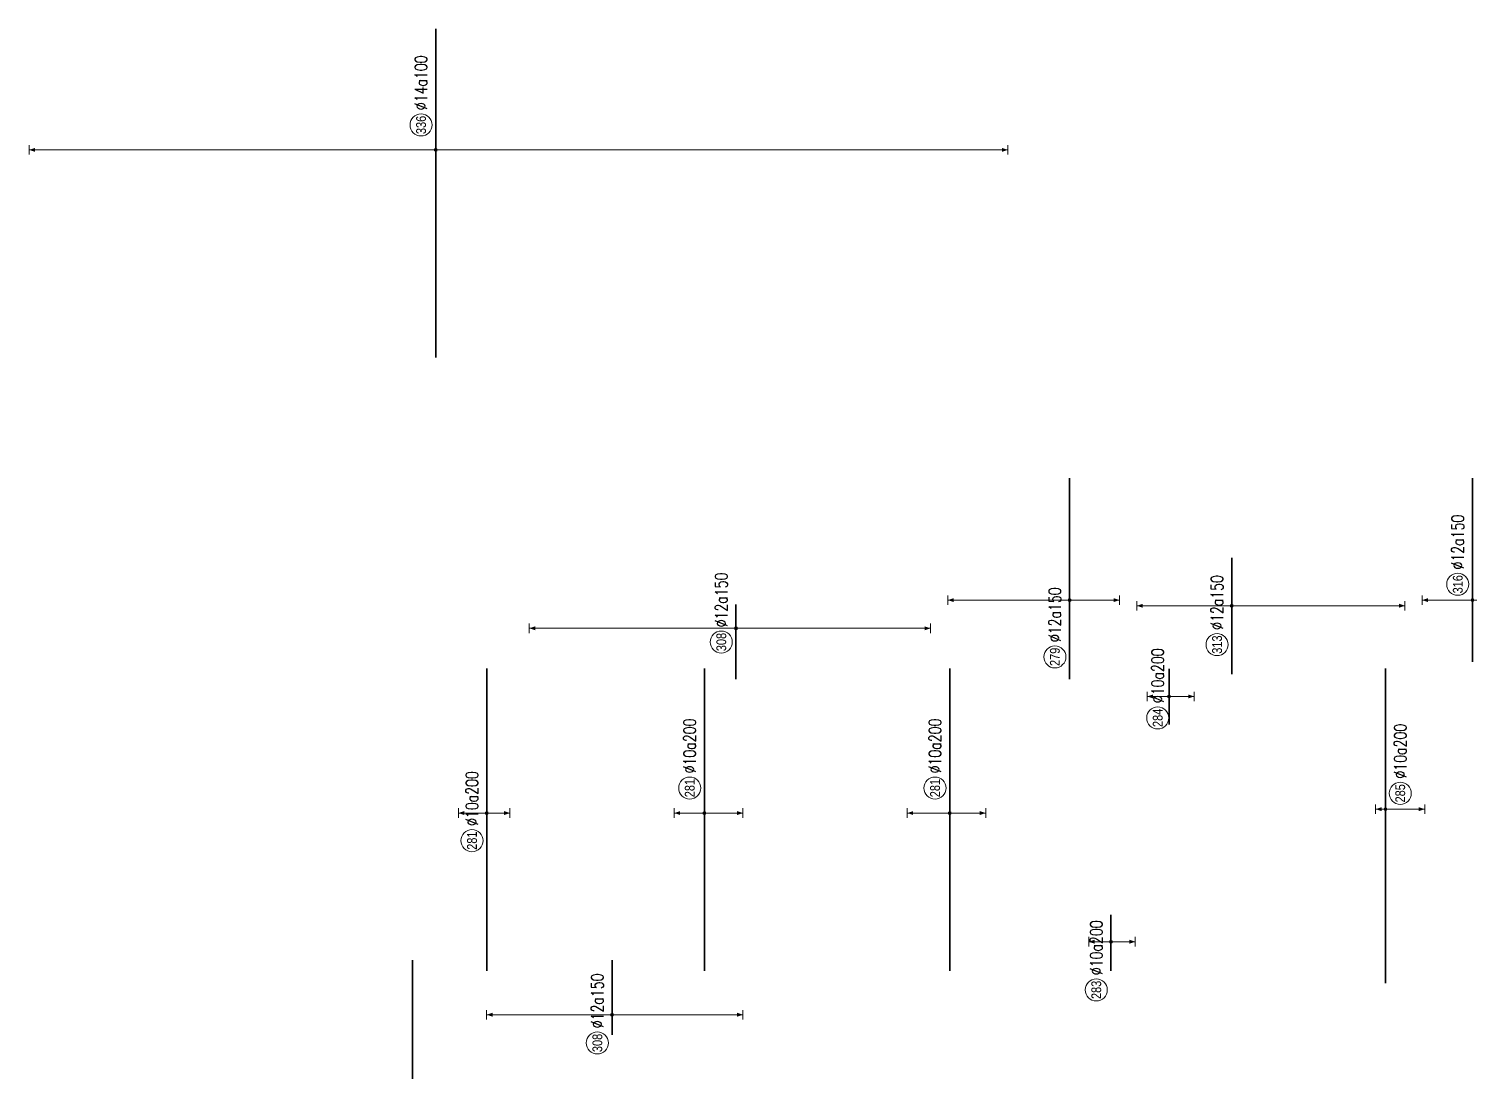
# Model space of a CAD drawing. Header units: millimetres. Extents: x -247377 to 927516, y -864259 to 155594.
# Drawn here: x 365421 to 424116, y -199818 to -157350 of the extents above; entities that cross this region are included whole.
import ezdxf
from ezdxf.enums import TextEntityAlignment as Align

# ---------------------------------------------------------------- set-up
doc = ezdxf.new("R2010")
doc.units = ezdxf.units.MM
doc.header["$MEASUREMENT"] = 0
for name, color, linetype, lineweight in [('NDC_S_DIM', 1, 'Continuous', 15), ('NDC_S_REBAR', 4, 'Continuous', 35), ('NDC_S_VN TEXT', 7, 'Continuous', 20)]:
    doc.layers.add(name, color=color, linetype=linetype, lineweight=lineweight)
doc.styles.add('ARIAL', font='arial.ttf', dxfattribs={"width": 0.8})
doc.styles.add('NDC_EN TXT', font='romans.shx', dxfattribs={"width": 0.8})

# ---------------------------------------------------------------- blocks, each defined once
blk = doc.blocks.new('*U713')
h = blk.add_hatch(color=6)
edge = h.paths.add_edge_path()
edge.add_arc((-2.99, 0), 0.3, 0, 360)
at = {"layer": 'NDC_S_DIM', "color": 8}
for q in [(-2.99, 82.88), (-2.99, -116.62)]:
    blk.add_line((-2.99, 0), q, dxfattribs=at)
for points in [[(-3.99, 82.88, 0.2, 0.2, 0), (-1.99, 82.88, 0, 0, 0)], [(-3.99, -116.62, 0.2, 0.2, 0), (-1.99, -116.62, 0, 0, 0)]]:
    blk.add_lwpolyline(points, format="xyseb", dxfattribs=at)
at = {"layer": 'NDC_S_DIM'}
blk.add_circle((2.1, 3), 2.25, dxfattribs=at)
at = {"layer": 'NDC_S_DIM', "color": 6}
blk.add_circle((-2.99, 0), 0.3, dxfattribs=at)
at = {"layer": 'NDC_S_DIM', "color": 8}
for points in [[(-3.39, 81.68), (-2.99, 82.88), (-2.59, 81.68)], [(-3.39, -115.42), (-2.99, -116.62), (-2.59, -115.42)]]:
    blk.add_solid(points, dxfattribs=at)
at = {"layer": 'NDC_S_REBAR'}
for p, q in [((0, 0), (-45.3, 0)), ((-45.3, 0), (-45.3, 0)), ((0, 0), (21.7, 0)), ((21.7, 0), (21.7, 0)), ((21.7, 0), (21.7, 0)), ((-45.3, 0), (-45.3, 0))]:
    blk.add_line(p, q, dxfattribs=at)
at = {"layer": 'NDC_S_VN TEXT', "style": 'ARIAL', "width": 0.8}
blk.add_attdef('KHT', text='', height=2, dxfattribs=at).set_placement((2.1, 3), align=Align.MIDDLE_CENTER)
at = {"layer": 'NDC_S_VN TEXT', "color": 3, "style": 'NDC_EN TXT', "width": 0.75}
blk.add_attdef('DKT', (5.1, 1.75), '', height=2.5, dxfattribs=at)
blk = doc.blocks.new('*U835')
h = blk.add_hatch(color=6)
edge = h.paths.add_edge_path()
edge.add_arc((-36.84, 0), 0.3, 0, 360)
at = {"layer": 'NDC_S_DIM', "color": 8}
for q in [(-36.84, 3.16), (-36.84, -15.84)]:
    blk.add_line((-36.84, 0), q, dxfattribs=at)
for points in [[(-37.84, 3.16, 0.2, 0.2, 0), (-35.84, 3.16, 0, 0, 0)], [(-37.84, -15.84, 0.2, 0.2, 0), (-35.84, -15.84, 0, 0, 0)]]:
    blk.add_lwpolyline(points, format="xyseb", dxfattribs=at)
at = {"layer": 'NDC_S_DIM', "color": 6}
blk.add_circle((-36.84, 0), 0.3, dxfattribs=at)
at = {"layer": 'NDC_S_DIM'}
blk.add_circle((-55.15, -3.19), 2.25, dxfattribs=at)
at = {"layer": 'NDC_S_DIM', "color": 8}
for points in [[(-37.24, 1.96), (-36.84, 3.16), (-36.44, 1.96)], [(-37.24, -14.64), (-36.84, -15.84), (-36.44, -14.64)]]:
    blk.add_solid(points, dxfattribs=at)
at = {"layer": 'NDC_S_REBAR'}
for p, q in [((0, 0), (-155.03, 0)), ((-155.03, 0), (-155.03, 0)), ((0, 0), (104.17, 0)), ((104.17, 0), (104.17, 0)), ((104.17, 0), (104.17, 0)), ((-155.03, 0), (-155.03, 0))]:
    blk.add_line(p, q, dxfattribs=at)
at = {"layer": 'NDC_S_VN TEXT', "style": 'ARIAL', "width": 0.8}
blk.add_attdef('KHT', text='', height=2, dxfattribs=at).set_placement((-55.15, -3.19), align=Align.MIDDLE_CENTER)
at = {"layer": 'NDC_S_VN TEXT', "color": 3, "style": 'NDC_EN TXT', "width": 0.75}
blk.add_attdef('DKT', (-52.15, -4.44), '', height=2.5, dxfattribs=at)
blk = doc.blocks.new('*U827')
h = blk.add_hatch(color=6)
edge = h.paths.add_edge_path()
edge.add_arc((0, 0), 0.3, 0, 360)
at = {"layer": 'NDC_S_DIM', "color": 8}
for q in [(0, 25.57), (0, -26.68)]:
    blk.add_line((0, 0), q, dxfattribs=at)
for points in [[(-1, 25.57, 0.2, 0.2, 0), (1, 25.57, 0, 0, 0)], [(-1, -26.68, 0.2, 0.2, 0), (1, -26.68, 0, 0, 0)]]:
    blk.add_lwpolyline(points, format="xyseb", dxfattribs=at)
at = {"layer": 'NDC_S_DIM'}
blk.add_circle((-5.75, 3), 2.25, dxfattribs=at)
at = {"layer": 'NDC_S_DIM', "color": 6}
blk.add_circle((0, 0), 0.3, dxfattribs=at)
at = {"layer": 'NDC_S_DIM', "color": 8}
for points in [[(-0.4, 24.37), (0, 25.57), (0.4, 24.37)], [(-0.4, -25.48), (0, -26.68), (0.4, -25.48)]]:
    blk.add_solid(points, dxfattribs=at)
at = {"layer": 'NDC_S_REBAR'}
for p, q in [((0, 0), (-4.07, 0)), ((-4.07, 0), (-4.07, 0)), ((0, 0), (11.13, 0)), ((11.13, 0), (11.13, 0)), ((11.13, 0), (11.13, 0)), ((-4.07, 0), (-4.07, 0))]:
    blk.add_line(p, q, dxfattribs=at)
at = {"layer": 'NDC_S_VN TEXT', "style": 'ARIAL', "width": 0.8}
blk.add_attdef('KHT', text='', height=2, dxfattribs=at).set_placement((-5.75, 3), align=Align.MIDDLE_CENTER)
at = {"layer": 'NDC_S_VN TEXT', "color": 3, "style": 'NDC_EN TXT', "width": 0.75}
blk.add_attdef('DKT', (-2.75, 1.75), '', height=2.5, dxfattribs=at)
blk = doc.blocks.new('*U826')
h = blk.add_hatch(color=6)
edge = h.paths.add_edge_path()
edge.add_arc((-2.99, 0), 0.3, 0, 360)
at = {"layer": 'NDC_S_DIM', "color": 8}
for q in [(-2.99, 42.14), (-2.99, -39.66)]:
    blk.add_line((-2.99, 0), q, dxfattribs=at)
for points in [[(-3.99, 42.14, 0.2, 0.2, 0), (-1.99, 42.14, 0, 0, 0)], [(-3.99, -39.66, 0.2, 0.2, 0), (-1.99, -39.66, 0, 0, 0)]]:
    blk.add_lwpolyline(points, format="xyseb", dxfattribs=at)
at = {"layer": 'NDC_S_DIM'}
blk.add_circle((-5.79, 3), 2.25, dxfattribs=at)
at = {"layer": 'NDC_S_DIM', "color": 6}
blk.add_circle((-2.99, 0), 0.3, dxfattribs=at)
at = {"layer": 'NDC_S_DIM', "color": 8}
for points in [[(-3.39, 40.94), (-2.99, 42.14), (-2.59, 40.94)], [(-3.39, -38.46), (-2.99, -39.66), (-2.59, -38.46)]]:
    blk.add_solid(points, dxfattribs=at)
at = {"layer": 'NDC_S_REBAR'}
for p, q in [((0, 0), (-13.36, 0)), ((-13.36, 0), (-13.36, 0)), ((0, 0), (1.85, 0)), ((1.85, 0), (1.85, 0)), ((1.85, 0), (1.85, 0)), ((-13.36, 0), (-13.36, 0))]:
    blk.add_line(p, q, dxfattribs=at)
at = {"layer": 'NDC_S_VN TEXT', "style": 'ARIAL', "width": 0.8}
blk.add_attdef('KHT', text='', height=2, dxfattribs=at).set_placement((-5.79, 3), align=Align.MIDDLE_CENTER)
at = {"layer": 'NDC_S_VN TEXT', "color": 3, "style": 'NDC_EN TXT', "width": 0.75}
blk.add_attdef('DKT', (-2.79, 1.75), '', height=2.5, dxfattribs=at)
blk = doc.blocks.new('*U825')
h = blk.add_hatch(color=6)
edge = h.paths.add_edge_path()
edge.add_arc((-2.99, 0), 0.3, 0, 360)
at = {"layer": 'NDC_S_DIM', "color": 8}
for q in [(-2.99, 19.37), (-2.99, -35.31)]:
    blk.add_line((-2.99, 0), q, dxfattribs=at)
for points in [[(-3.99, 19.37, 0.2, 0.2, 0), (-1.99, 19.37, 0, 0, 0)], [(-3.99, -35.31, 0.2, 0.2, 0), (-1.99, -35.31, 0, 0, 0)]]:
    blk.add_lwpolyline(points, format="xyseb", dxfattribs=at)
at = {"layer": 'NDC_S_DIM'}
blk.add_circle((-10.91, 3), 2.25, dxfattribs=at)
at = {"layer": 'NDC_S_DIM', "color": 6}
blk.add_circle((-2.99, 0), 0.3, dxfattribs=at)
at = {"layer": 'NDC_S_DIM', "color": 8}
for points in [[(-3.39, 18.17), (-2.99, 19.37), (-2.59, 18.17)], [(-3.39, -34.11), (-2.99, -35.31), (-2.59, -34.11)]]:
    blk.add_solid(points, dxfattribs=at)
at = {"layer": 'NDC_S_REBAR'}
for p, q in [((0, 0), (-16.95, 0)), ((-16.95, 0), (-16.95, 0)), ((0, 0), (6.75, 0)), ((6.75, 0), (6.75, 0)), ((6.75, 0), (6.75, 0)), ((-16.95, 0), (-16.95, 0))]:
    blk.add_line(p, q, dxfattribs=at)
at = {"layer": 'NDC_S_VN TEXT', "style": 'ARIAL', "width": 0.8}
blk.add_attdef('KHT', text='', height=2, dxfattribs=at).set_placement((-10.91, 3), align=Align.MIDDLE_CENTER)
at = {"layer": 'NDC_S_VN TEXT', "color": 3, "style": 'NDC_EN TXT', "width": 0.75}
blk.add_attdef('DKT', (-7.91, 1.75), '', height=2.5, dxfattribs=at)
blk = doc.blocks.new('*U824')
h = blk.add_hatch(color=6)
edge = h.paths.add_edge_path()
edge.add_arc((-2.99, 0), 0.3, 0, 360)
at = {"layer": 'NDC_S_DIM', "color": 8}
for q in [(-2.99, 2.01), (-2.99, -7.99)]:
    blk.add_line((-2.99, 0), q, dxfattribs=at)
for points in [[(-3.99, 2.01, 0.2, 0.2, 0), (-1.99, 2.01, 0, 0, 0)], [(-3.99, -7.99, 0.2, 0.2, 0), (-1.99, -7.99, 0, 0, 0)]]:
    blk.add_lwpolyline(points, format="xyseb", dxfattribs=at)
at = {"layer": 'NDC_S_DIM', "color": 6}
blk.add_circle((-2.99, 0), 0.3, dxfattribs=at)
at = {"layer": 'NDC_S_DIM'}
blk.add_circle((0.25, -3), 2.25, dxfattribs=at)
at = {"layer": 'NDC_S_DIM', "color": 8}
for points in [[(-3.39, 0.81), (-2.99, 2.01), (-2.59, 0.81)], [(-3.39, -6.79), (-2.99, -7.99), (-2.59, -6.79)]]:
    blk.add_solid(points, dxfattribs=at)
at = {"layer": 'NDC_S_REBAR'}
for p, q in [((0, 0), (-38.47, 0)), ((-38.47, 0), (-38.47, 0)), ((0, 0), (25.73, 0)), ((25.73, 0), (25.73, 0)), ((25.73, 0), (25.73, 0)), ((-38.47, 0), (-38.47, 0))]:
    blk.add_line(p, q, dxfattribs=at)
at = {"layer": 'NDC_S_VN TEXT', "style": 'ARIAL', "width": 0.8}
blk.add_attdef('KHT', text='', height=2, dxfattribs=at).set_placement((0.25, -3), align=Align.MIDDLE_CENTER)
at = {"layer": 'NDC_S_VN TEXT', "color": 3, "style": 'NDC_EN TXT', "width": 0.75}
blk.add_attdef('DKT', (3.25, -4.25), '', height=2.5, dxfattribs=at)
blk = doc.blocks.new('*U823')
h = blk.add_hatch(color=6)
edge = h.paths.add_edge_path()
edge.add_arc((-2.99, 0), 0.3, 0, 360)
at = {"layer": 'NDC_S_DIM', "color": 8}
for q in [(-2.99, 10.27), (-2.99, -11.77)]:
    blk.add_line((-2.99, 0), q, dxfattribs=at)
for points in [[(-3.99, 10.27, 0.2, 0.2, 0), (-1.99, 10.27, 0, 0, 0)], [(-3.99, -11.77, 0.2, 0.2, 0), (-1.99, -11.77, 0, 0, 0)]]:
    blk.add_lwpolyline(points, format="xyseb", dxfattribs=at)
at = {"layer": 'NDC_S_DIM'}
blk.add_circle((0.25, 3), 2.25, dxfattribs=at)
at = {"layer": 'NDC_S_DIM', "color": 6}
blk.add_circle((-2.99, 0), 0.3, dxfattribs=at)
at = {"layer": 'NDC_S_DIM', "color": 8}
for points in [[(-3.39, 9.07), (-2.99, 10.27), (-2.59, 9.07)], [(-3.39, -10.57), (-2.99, -11.77), (-2.59, -10.57)]]:
    blk.add_solid(points, dxfattribs=at)
at = {"layer": 'NDC_S_REBAR'}
for p, q in [((0, 0), (-15.6, 0)), ((-15.6, 0), (-15.6, 0)), ((0, 0), (21.85, 0)), ((21.85, 0), (21.85, 0)), ((21.85, 0), (21.85, 0)), ((-15.6, 0), (-15.6, 0))]:
    blk.add_line(p, q, dxfattribs=at)
at = {"layer": 'NDC_S_VN TEXT', "style": 'ARIAL', "width": 0.8}
blk.add_attdef('KHT', text='', height=2, dxfattribs=at).set_placement((0.25, 3), align=Align.MIDDLE_CENTER)
at = {"layer": 'NDC_S_VN TEXT', "color": 3, "style": 'NDC_EN TXT', "width": 0.75}
blk.add_attdef('DKT', (3.25, 1.75), '', height=2.5, dxfattribs=at)
blk = doc.blocks.new('*U822')
h = blk.add_hatch(color=6)
edge = h.paths.add_edge_path()
edge.add_arc((-2.99, 0), 0.3, 0, 360)
at = {"layer": 'NDC_S_DIM', "color": 8}
for q in [(-2.99, 5.76), (-2.99, -4.74)]:
    blk.add_line((-2.99, 0), q, dxfattribs=at)
for points in [[(-3.99, 5.76, 0.2, 0.2, 0), (-1.99, 5.76, 0, 0, 0)], [(-3.99, -4.74, 0.2, 0.2, 0), (-1.99, -4.74, 0, 0, 0)]]:
    blk.add_lwpolyline(points, format="xyseb", dxfattribs=at)
at = {"layer": 'NDC_S_DIM'}
blk.add_circle((-8.62, 3), 2.25, dxfattribs=at)
at = {"layer": 'NDC_S_DIM', "color": 6}
blk.add_circle((-2.99, 0), 0.3, dxfattribs=at)
at = {"layer": 'NDC_S_DIM', "color": 8}
for points in [[(-3.39, 4.56), (-2.99, 5.76), (-2.59, 4.56)], [(-3.39, -3.54), (-2.99, -4.74), (-2.59, -3.54)]]:
    blk.add_solid(points, dxfattribs=at)
at = {"layer": 'NDC_S_REBAR'}
for p, q in [((0, 0), (-35.19, 0)), ((-35.19, 0), (-35.19, 0)), ((0, 0), (26.51, 0)), ((26.51, 0), (26.51, 0)), ((26.51, 0), (26.51, 0)), ((-35.19, 0), (-35.19, 0))]:
    blk.add_line(p, q, dxfattribs=at)
at = {"layer": 'NDC_S_VN TEXT', "style": 'ARIAL', "width": 0.8}
blk.add_attdef('KHT', text='', height=2, dxfattribs=at).set_placement((-8.62, 3), align=Align.MIDDLE_CENTER)
at = {"layer": 'NDC_S_VN TEXT', "color": 3, "style": 'NDC_EN TXT', "width": 0.75}
blk.add_attdef('DKT', (-5.62, 1.75), '', height=2.5, dxfattribs=at)
blk = doc.blocks.new('*U821')
h = blk.add_hatch(color=6)
edge = h.paths.add_edge_path()
edge.add_arc((-2.99, 0), 0.3, 0, 360)
at = {"layer": 'NDC_S_DIM', "color": 8}
for q in [(-2.99, 6.15), (-2.99, -7.85)]:
    blk.add_line((-2.99, 0), q, dxfattribs=at)
for points in [[(-3.99, 6.15, 0.2, 0.2, 0), (-1.99, 6.15, 0, 0, 0)], [(-3.99, -7.85, 0.2, 0.2, 0), (-1.99, -7.85, 0, 0, 0)]]:
    blk.add_lwpolyline(points, format="xyseb", dxfattribs=at)
at = {"layer": 'NDC_S_DIM'}
blk.add_circle((2.1, 3), 2.25, dxfattribs=at)
at = {"layer": 'NDC_S_DIM', "color": 6}
blk.add_circle((-2.99, 0), 0.3, dxfattribs=at)
at = {"layer": 'NDC_S_DIM', "color": 8}
for points in [[(-3.39, 4.95), (-2.99, 6.15), (-2.59, 4.95)], [(-3.39, -6.65), (-2.99, -7.85), (-2.59, -6.65)]]:
    blk.add_solid(points, dxfattribs=at)
at = {"layer": 'NDC_S_REBAR'}
for p, q in [((0, 0), (-35.19, 0)), ((-35.19, 0), (-35.19, 0)), ((0, 0), (26.51, 0)), ((26.51, 0), (26.51, 0)), ((26.51, 0), (26.51, 0)), ((-35.19, 0), (-35.19, 0))]:
    blk.add_line(p, q, dxfattribs=at)
at = {"layer": 'NDC_S_VN TEXT', "style": 'ARIAL', "width": 0.8}
blk.add_attdef('KHT', text='', height=2, dxfattribs=at).set_placement((2.1, 3), align=Align.MIDDLE_CENTER)
at = {"layer": 'NDC_S_VN TEXT', "color": 3, "style": 'NDC_EN TXT', "width": 0.75}
blk.add_attdef('DKT', (5.1, 1.75), '', height=2.5, dxfattribs=at)
blk = doc.blocks.new('*U820')
h = blk.add_hatch(color=6)
edge = h.paths.add_edge_path()
edge.add_arc((-2.99, 0), 0.3, 0, 360)
at = {"layer": 'NDC_S_DIM', "color": 8}
for q in [(-2.99, 8.67), (-2.99, -7.33)]:
    blk.add_line((-2.99, 0), q, dxfattribs=at)
for points in [[(-3.99, 8.67, 0.2, 0.2, 0), (-1.99, 8.67, 0, 0, 0)], [(-3.99, -7.33, 0.2, 0.2, 0), (-1.99, -7.33, 0, 0, 0)]]:
    blk.add_lwpolyline(points, format="xyseb", dxfattribs=at)
at = {"layer": 'NDC_S_DIM'}
blk.add_circle((2.1, 3), 2.25, dxfattribs=at)
at = {"layer": 'NDC_S_DIM', "color": 6}
blk.add_circle((-2.99, 0), 0.3, dxfattribs=at)
at = {"layer": 'NDC_S_DIM', "color": 8}
for points in [[(-3.39, 7.47), (-2.99, 8.67), (-2.59, 7.47)], [(-3.39, -6.13), (-2.99, -7.33), (-2.59, -6.13)]]:
    blk.add_solid(points, dxfattribs=at)
at = {"layer": 'NDC_S_REBAR'}
for p, q in [((0, 0), (-35.19, 0)), ((-35.19, 0), (-35.19, 0)), ((0, 0), (26.51, 0)), ((26.51, 0), (26.51, 0)), ((26.51, 0), (26.51, 0)), ((-35.19, 0), (-35.19, 0))]:
    blk.add_line(p, q, dxfattribs=at)
at = {"layer": 'NDC_S_VN TEXT', "style": 'ARIAL', "width": 0.8}
blk.add_attdef('KHT', text='', height=2, dxfattribs=at).set_placement((2.1, 3), align=Align.MIDDLE_CENTER)
at = {"layer": 'NDC_S_VN TEXT', "color": 3, "style": 'NDC_EN TXT', "width": 0.75}
blk.add_attdef('DKT', (5.1, 1.75), '', height=2.5, dxfattribs=at)
blk = doc.blocks.new('*U819')
h = blk.add_hatch(color=6)
edge = h.paths.add_edge_path()
edge.add_arc((-2.99, 0), 0.3, 0, 360)
at = {"layer": 'NDC_S_DIM', "color": 8}
for q in [(-2.99, 4.46), (-2.99, -5.12)]:
    blk.add_line((-2.99, 0), q, dxfattribs=at)
for points in [[(-3.99, 4.46, 0.2, 0.2, 0), (-1.99, 4.46, 0, 0, 0)], [(-3.99, -5.12, 0.2, 0.2, 0), (-1.99, -5.12, 0, 0, 0)]]:
    blk.add_lwpolyline(points, format="xyseb", dxfattribs=at)
at = {"layer": 'NDC_S_DIM'}
blk.add_circle((-7.35, 2.31), 2.25, dxfattribs=at)
at = {"layer": 'NDC_S_DIM', "color": 6}
blk.add_circle((-2.99, 0), 0.3, dxfattribs=at)
at = {"layer": 'NDC_S_DIM', "color": 8}
for points in [[(-3.39, 3.26), (-2.99, 4.46), (-2.59, 3.26)], [(-3.39, -3.92), (-2.99, -5.12), (-2.59, -3.92)]]:
    blk.add_solid(points, dxfattribs=at)
at = {"layer": 'NDC_S_REBAR'}
for p, q in [((0, 0), (-8.7, 0)), ((-8.7, 0), (-8.7, 0)), ((0, 0), (2.65, 0)), ((2.65, 0), (2.65, 0)), ((2.65, 0), (2.65, 0)), ((-8.7, 0), (-8.7, 0))]:
    blk.add_line(p, q, dxfattribs=at)
at = {"layer": 'NDC_S_VN TEXT', "style": 'ARIAL', "width": 0.8}
blk.add_attdef('KHT', text='', height=2, dxfattribs=at).set_placement((-7.35, 2.31), align=Align.MIDDLE_CENTER)
at = {"layer": 'NDC_S_VN TEXT', "color": 3, "style": 'NDC_EN TXT', "width": 0.75}
blk.add_attdef('DKT', (-4.35, 1.06), '', height=2.5, dxfattribs=at)
blk = doc.blocks.new('*U812')
h = blk.add_hatch(color=6)
edge = h.paths.add_edge_path()
edge.add_arc((-2.99, 0), 0.3, 0, 360)
at = {"layer": 'NDC_S_DIM', "color": 8}
for q in [(-2.99, 4.54), (-2.99, -4.96)]:
    blk.add_line((-2.99, 0), q, dxfattribs=at)
for points in [[(-3.99, 4.54, 0.2, 0.2, 0), (-1.99, 4.54, 0, 0, 0)], [(-3.99, -4.96, 0.2, 0.2, 0), (-1.99, -4.96, 0, 0, 0)]]:
    blk.add_lwpolyline(points, format="xyseb", dxfattribs=at)
at = {"layer": 'NDC_S_DIM'}
blk.add_circle((-12.81, 3), 2.25, dxfattribs=at)
at = {"layer": 'NDC_S_DIM', "color": 6}
blk.add_circle((-2.99, 0), 0.3, dxfattribs=at)
at = {"layer": 'NDC_S_DIM', "color": 8}
for points in [[(-3.39, 3.34), (-2.99, 4.54), (-2.59, 3.34)], [(-3.39, -3.76), (-2.99, -4.96), (-2.59, -3.76)]]:
    blk.add_solid(points, dxfattribs=at)
at = {"layer": 'NDC_S_REBAR'}
for p, q in [((0, 0), (-8.95, 0)), ((-8.95, 0), (-8.95, 0)), ((0, 0), (2.5, 0)), ((2.5, 0), (2.5, 0)), ((2.5, 0), (2.5, 0)), ((-8.95, 0), (-8.95, 0))]:
    blk.add_line(p, q, dxfattribs=at)
at = {"layer": 'NDC_S_VN TEXT', "style": 'ARIAL', "width": 0.8}
blk.add_attdef('KHT', text='', height=2, dxfattribs=at).set_placement((-12.81, 3), align=Align.MIDDLE_CENTER)
at = {"layer": 'NDC_S_VN TEXT', "color": 3, "style": 'NDC_EN TXT', "width": 0.75}
blk.add_attdef('DKT', (-9.81, 1.75), '', height=2.5, dxfattribs=at)
blk = doc.blocks.new('*U894')
h = blk.add_hatch(color=6)
edge = h.paths.add_edge_path()
edge.add_arc((-2.99, 0), 0.3, 0, 360)
at = {"layer": 'NDC_S_DIM', "color": 8}
for q in [(-2.99, 24.85), (-2.99, -10.2)]:
    blk.add_line((-2.99, 0), q, dxfattribs=at)
for points in [[(-3.99, 24.85, 0.2, 0.2, 0), (-1.99, 24.85, 0, 0, 0)], [(-3.99, -10.2, 0.2, 0.2, 0), (-1.99, -10.2, 0, 0, 0)]]:
    blk.add_lwpolyline(points, format="xyseb", dxfattribs=at)
at = {"layer": 'NDC_S_DIM'}
blk.add_circle((-14.56, 3), 2.25, dxfattribs=at)
at = {"layer": 'NDC_S_DIM', "color": 6}
blk.add_circle((-2.99, 0), 0.3, dxfattribs=at)
at = {"layer": 'NDC_S_DIM', "color": 8}
for points in [[(-3.39, 23.65), (-2.99, 24.85), (-2.59, 23.65)], [(-3.39, -9), (-2.99, -10.2), (-2.59, -9)]]:
    blk.add_solid(points, dxfattribs=at)
at = {"layer": 'NDC_S_REBAR'}
for p, q in [((0, 0), (-19.1, 0)), ((-19.1, 0), (-19.1, 0)), ((0, 0), (21.85, 0)), ((21.85, 0), (21.85, 0)), ((21.85, 0), (21.85, 0)), ((-19.1, 0), (-19.1, 0))]:
    blk.add_line(p, q, dxfattribs=at)
at = {"layer": 'NDC_S_VN TEXT', "style": 'ARIAL', "width": 0.8}
blk.add_attdef('KHT', text='', height=2, dxfattribs=at).set_placement((-14.56, 3), align=Align.MIDDLE_CENTER)
at = {"layer": 'NDC_S_VN TEXT', "color": 3, "style": 'NDC_EN TXT', "width": 0.75}
blk.add_attdef('DKT', (-11.56, 1.75), '', height=2.5, dxfattribs=at)

msp = doc.modelspace()

# ---------------------------------------------------------------- block references
at = {"xscale": 200, "yscale": 200, "zscale": 200, "rotation": 90}
for name, p, values in [('*U713', (382016.4, -161690.3), {'KHT': '336', 'DKT': '%%c14a100'}), ('*U894', (407860.5, -180049.7), {'KHT': '279', 'DKT': '%%c12a150'}), ('*U823', (424290.5, -180049.7), {'KHT': '316', 'DKT': '%%c12a150'}), ('*U825', (414474.2, -180279.7), {'KHT': '313', 'DKT': '%%c12a150'}), ('*U826', (394258.3, -181199.3), {'KHT': '308', 'DKT': '%%c12a150'}), ('*U819', (411916.5, -183980.1), {'KHT': '284', 'DKT': '%%c10a200'}), ('*U822', (384092, -188732.8), {'KHT': '281', 'DKT': '%%c10a200'}), ('*U821', (392971.5, -188732.8), {'KHT': '281', 'DKT': '%%c10a200'}), ('*U820', (402973.6, -188732.8), {'KHT': '281', 'DKT': '%%c10a200'}), ('*U824', (420743.3, -188575.7), {'KHT': '285', 'DKT': '%%c10a200'}), ('*U812', (409548, -193980.1), {'KHT': '283', 'DKT': '%%c10a200'}), ('*U835', (381072.1, -216163.5), {'KHT': '301', 'DKT': '%%C12a150'}), ('*U827', (389204.7, -197556), {'KHT': '308', 'DKT': '%%c12a150'})]:
    msp.add_blockref(name, p, dxfattribs=at).add_auto_attribs(values)

doc.saveas('drawing.dxf')
